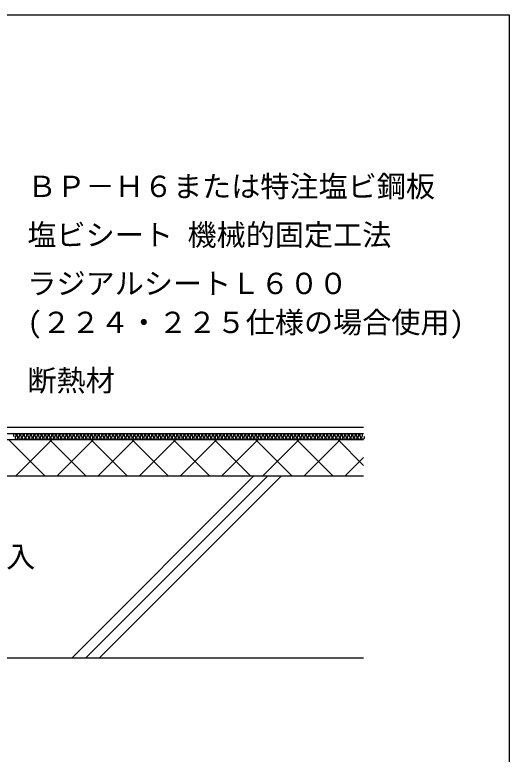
# Model space of a CAD drawing. Units: millimetres, scale not verified. Extents: x -663 to 617, y -965 to 1003.
# Drawn here: x 210 to 617, y 393 to 1003 of the extents above; entities that cross this region are included whole.
import ezdxf
from ezdxf.enums import TextEntityAlignment as Align

# ---------------------------------------------------------------- set-up
doc = ezdxf.new("R2010")
doc.units = ezdxf.units.MM
doc.header["$LTSCALE"] = 8
for name, color, linetype in [('4-2', 7, 'Continuous'), ('4-3', 3, 'Continuous'), ('4-4', 2, 'Continuous'), ('4-A', 7, 'Continuous'), ('4-D', 4, 'Continuous'), ('4-E', 4, 'Continuous'), ('F-7', 1, 'Continuous')]:
    doc.layers.add(name, color=color, linetype=linetype)
doc.styles.add('ＭＳ ゴシック', font='')
doc.styles.get('ＭＳ ゴシック').set_extended_font_data('MS Gothic')

msp = doc.modelspace()

# ---------------------------------------------------------------- linework, layer by layer
at = {"layer": '4-2'}
for p, q in [((-12.883, 657.568), (497.117, 657.568)), ((11.979, 652.568), (497.117, 652.568)), ((-12.883, 622.568), (497.117, 622.568))]:
    msp.add_line(p, q, dxfattribs=at)
at = {"layer": '4-3'}
msp.add_line((137.117, 472.568), (497.117, 472.568), dxfattribs=at)
at = {"layer": '4-4'}
msp.add_line((43.29, 662.568), (497.117, 662.568), dxfattribs=at)
at = {"layer": '4-D'}
for p, q in [((204.207, 652.568), (234.207, 622.568)), ((210.408, 622.568), (240.408, 652.568)), ((238.148, 652.568), (268.148, 622.568)), ((244.349, 622.568), (274.349, 652.568)), ((272.089, 652.568), (302.089, 622.568)), ((278.29, 622.568), (308.29, 652.568)), ((306.03, 652.568), (336.03, 622.568)), ((312.231, 622.568), (342.231, 652.568)), ((339.972, 652.568), (369.972, 622.568)), ((346.172, 622.568), (376.172, 652.568)), ((373.913, 652.568), (403.913, 622.568)), ((380.113, 622.568), (410.113, 652.568)), ((407.854, 652.568), (437.854, 622.568)), ((414.054, 622.568), (444.054, 652.568)), ((441.795, 652.568), (471.795, 622.568)), ((447.996, 622.568), (477.996, 652.568)), ((475.736, 652.568), (497.117, 631.187)), ((481.937, 622.568), (497.117, 637.749))]:
    msp.add_line(p, q, dxfattribs=at)
for centre, start, end in [((209.5, 656.027), 307.52351, 232.47649), ((210.972, 654.11), 127.52351, 52.47649), ((212.444, 656.027), 307.52351, 232.47649), ((213.916, 654.11), 127.52351, 52.47649), ((215.388, 656.027), 307.52351, 232.47649), ((216.86, 654.11), 127.52351, 52.47649), ((218.331, 656.027), 307.52351, 232.47649), ((219.803, 654.11), 127.52351, 52.47649), ((221.275, 656.027), 307.52351, 232.47649), ((222.747, 654.11), 127.52351, 52.47649), ((224.219, 656.027), 307.52351, 232.47649), ((225.691, 654.11), 127.52351, 52.47649), ((227.163, 656.027), 307.52351, 232.47649), ((228.635, 654.11), 127.52351, 52.47649), ((230.107, 656.027), 307.52351, 232.47649), ((231.579, 654.11), 127.52351, 52.47649), ((233.051, 656.027), 307.52351, 232.47649), ((234.523, 654.11), 127.52351, 52.47649), ((235.995, 656.027), 307.52351, 232.47649), ((237.467, 654.11), 127.52351, 52.47649), ((238.939, 656.027), 307.52351, 232.47649), ((240.411, 654.11), 127.52351, 52.47649), ((241.883, 656.027), 307.52351, 232.47649), ((243.355, 654.11), 127.52351, 52.47649), ((244.827, 656.027), 307.52351, 232.47649), ((246.299, 654.11), 127.52351, 52.47649), ((247.771, 656.027), 307.52351, 232.47649), ((249.243, 654.11), 127.52351, 52.47649), ((250.715, 656.027), 307.52351, 232.47649), ((252.187, 654.11), 127.52351, 52.47649), ((253.659, 656.027), 307.52351, 232.47649), ((255.13, 654.11), 127.52351, 52.47649), ((256.602, 656.027), 307.52351, 232.47649), ((258.074, 654.11), 127.52351, 52.47649), ((259.546, 656.027), 307.52351, 232.47649), ((261.018, 654.11), 127.52351, 52.47649), ((262.49, 656.027), 307.52351, 232.47649), ((263.962, 654.11), 127.52351, 52.47649), ((265.434, 656.027), 307.52351, 232.47649), ((266.906, 654.11), 127.52351, 52.47649), ((268.378, 656.027), 307.52351, 232.47649), ((269.85, 654.11), 127.52351, 52.47649), ((271.322, 656.027), 307.52351, 232.47649), ((272.794, 654.11), 127.52351, 52.47649), ((274.266, 656.027), 307.52351, 232.47649), ((275.738, 654.11), 127.52351, 52.47649), ((277.21, 656.027), 307.52351, 232.47649), ((278.682, 654.11), 127.52351, 52.47649), ((280.154, 656.027), 307.52351, 232.47649), ((281.626, 654.11), 127.52351, 52.47649), ((283.098, 656.027), 307.52351, 232.47649), ((284.57, 654.11), 127.52351, 52.47649), ((286.042, 656.027), 307.52351, 232.47649), ((287.514, 654.11), 127.52351, 52.47649), ((288.986, 656.027), 307.52351, 232.47649), ((290.458, 654.11), 127.52351, 52.47649), ((291.929, 656.027), 307.52351, 232.47649), ((293.401, 654.11), 127.52351, 52.47649), ((294.873, 656.027), 307.52351, 232.47649), ((296.345, 654.11), 127.52351, 52.47649), ((297.817, 656.027), 307.52351, 232.47649), ((299.289, 654.11), 127.52351, 52.47649), ((300.761, 656.027), 307.52351, 232.47649), ((302.233, 654.11), 127.52351, 52.47649), ((303.705, 656.027), 307.52351, 232.47649), ((305.177, 654.11), 127.52351, 52.47649), ((306.649, 656.027), 307.52351, 232.47649), ((308.121, 654.11), 127.52351, 52.47649), ((309.593, 656.027), 307.52351, 232.47649), ((311.065, 654.11), 127.52351, 52.47649), ((312.537, 656.027), 307.52351, 232.47649), ((314.009, 654.11), 127.52351, 52.47649), ((315.481, 656.027), 307.52351, 232.47649), ((316.953, 654.11), 127.52351, 52.47649), ((318.425, 656.027), 307.52351, 232.47649), ((319.897, 654.11), 127.52351, 52.47649), ((321.369, 656.027), 307.52351, 232.47649), ((322.841, 654.11), 127.52351, 52.47649), ((324.313, 656.027), 307.52351, 232.47649), ((325.785, 654.11), 127.52351, 52.47649), ((327.257, 656.027), 307.52351, 232.47649), ((328.728, 654.11), 127.52351, 52.47649), ((330.2, 656.027), 307.52351, 232.47649), ((331.672, 654.11), 127.52351, 52.47649), ((333.144, 656.027), 307.52351, 232.47649), ((334.616, 654.11), 127.52351, 52.47649), ((336.088, 656.027), 307.52351, 232.47649), ((337.56, 654.11), 127.52351, 52.47649), ((339.032, 656.027), 307.52351, 232.47649), ((340.504, 654.11), 127.52351, 52.47649), ((341.976, 656.027), 307.52351, 232.47649), ((343.448, 654.11), 127.52351, 52.47649), ((344.92, 656.027), 307.52351, 232.47649), ((346.392, 654.11), 127.52351, 52.47649), ((347.864, 656.027), 307.52351, 232.47649), ((349.336, 654.11), 127.52351, 52.47649), ((350.808, 656.027), 307.52351, 232.47649), ((352.28, 654.11), 127.52351, 52.47649), ((353.752, 656.027), 307.52351, 232.47649), ((355.224, 654.11), 127.52351, 52.47649), ((356.696, 656.027), 307.52351, 232.47649), ((358.168, 654.11), 127.52351, 52.47649), ((359.64, 656.027), 307.52351, 232.47649), ((361.112, 654.11), 127.52351, 52.47649), ((362.584, 656.027), 307.52351, 232.47649), ((364.056, 654.11), 127.52351, 52.47649), ((365.527, 656.027), 307.52351, 232.47649), ((366.999, 654.11), 127.52351, 52.47649), ((368.471, 656.027), 307.52351, 232.47649), ((369.943, 654.11), 127.52351, 52.47649), ((371.415, 656.027), 307.52351, 232.47649), ((372.887, 654.11), 127.52351, 52.47649), ((374.359, 656.027), 307.52351, 232.47649), ((375.831, 654.11), 127.52351, 52.47649), ((377.303, 656.027), 307.52351, 232.47649), ((378.775, 654.11), 127.52351, 52.47649), ((380.247, 656.027), 307.52351, 232.47649), ((381.719, 654.11), 127.52351, 52.47649), ((383.191, 656.027), 307.52351, 232.47649), ((384.663, 654.11), 127.52351, 52.47649), ((386.135, 656.027), 307.52351, 232.47649), ((387.607, 654.11), 127.52351, 52.47649), ((389.079, 656.027), 307.52351, 232.47649), ((390.551, 654.11), 127.52351, 52.47649), ((392.023, 656.027), 307.52351, 232.47649), ((393.495, 654.11), 127.52351, 52.47649), ((394.967, 656.027), 307.52351, 232.47649), ((396.439, 654.11), 127.52351, 52.47649), ((397.911, 656.027), 307.52351, 232.47649), ((399.383, 654.11), 127.52351, 52.47649), ((400.855, 656.027), 307.52351, 232.47649), ((402.326, 654.11), 127.52351, 52.47649), ((403.798, 656.027), 307.52351, 232.47649), ((405.27, 654.11), 127.52351, 52.47649), ((406.742, 656.027), 307.52351, 232.47649), ((408.214, 654.11), 127.52351, 52.47649), ((409.686, 656.027), 307.52351, 232.47649), ((411.158, 654.11), 127.52351, 52.47649), ((412.63, 656.027), 307.52351, 232.47649), ((414.102, 654.11), 127.52351, 52.47649), ((415.574, 656.027), 307.52351, 232.47649), ((417.046, 654.11), 127.52351, 52.47649), ((418.518, 656.027), 307.52351, 232.47649), ((419.99, 654.11), 127.52351, 52.47649), ((421.462, 656.027), 307.52351, 232.47649), ((422.934, 654.11), 127.52351, 52.47649), ((424.406, 656.027), 307.52351, 232.47649), ((425.878, 654.11), 127.52351, 52.47649), ((427.35, 656.027), 307.52351, 232.47649), ((428.822, 654.11), 127.52351, 52.47649), ((430.294, 656.027), 307.52351, 232.47649), ((431.766, 654.11), 127.52351, 52.47649), ((433.238, 656.027), 307.52351, 232.47649), ((434.71, 654.11), 127.52351, 52.47649), ((436.182, 656.027), 307.52351, 232.47649), ((437.654, 654.11), 127.52351, 52.47649), ((439.125, 656.027), 307.52351, 232.47649), ((440.597, 654.11), 127.52351, 52.47649), ((442.069, 656.027), 307.52351, 232.47649), ((443.541, 654.11), 127.52351, 52.47649), ((445.013, 656.027), 307.52351, 232.47649), ((446.485, 654.11), 127.52351, 52.47649), ((447.957, 656.027), 307.52351, 232.47649), ((449.429, 654.11), 127.52351, 52.47649), ((450.901, 656.027), 307.52351, 232.47649), ((452.373, 654.11), 127.52351, 52.47649), ((453.845, 656.027), 307.52351, 232.47649), ((455.317, 654.11), 127.52351, 52.47649), ((456.789, 656.027), 307.52351, 232.47649), ((458.261, 654.11), 127.52351, 52.47649), ((459.733, 656.027), 307.52351, 232.47649), ((461.205, 654.11), 127.52351, 52.47649), ((462.677, 656.027), 307.52351, 232.47649), ((464.149, 654.11), 127.52351, 52.47649), ((465.621, 656.027), 307.52351, 232.47649), ((467.093, 654.11), 127.52351, 52.47649), ((468.565, 656.027), 307.52351, 232.47649), ((470.037, 654.11), 127.52351, 52.47649), ((471.509, 656.027), 307.52351, 232.47649), ((472.981, 654.11), 127.52351, 52.47649), ((474.453, 656.027), 307.52351, 232.47649), ((475.924, 654.11), 127.52351, 52.47649), ((477.396, 656.027), 307.52351, 232.47649), ((478.868, 654.11), 127.52351, 52.47649), ((480.34, 656.027), 307.52351, 232.47649), ((481.812, 654.11), 127.52351, 52.47649), ((483.284, 656.027), 307.52351, 232.47649), ((484.756, 654.11), 127.52351, 52.47649), ((486.228, 656.027), 307.52351, 232.47649), ((487.7, 654.11), 127.52351, 52.47649), ((489.172, 656.027), 307.52351, 232.47649), ((490.644, 654.11), 127.52351, 52.47649), ((492.116, 656.027), 307.52351, 232.47649), ((493.588, 654.11), 127.52351, 52.47649), ((495.06, 656.027), 307.52351, 232.47649), ((496.532, 654.11), 127.52351, 52.47649)]:
    msp.add_arc(centre, 1.208, start, end, dxfattribs=at)
at = {"layer": '4-E'}
for p, q in [((256.68, 472.568), (406.68, 622.568)), ((267.994, 472.568), (417.994, 622.568)), ((279.307, 472.568), (429.307, 622.568))]:
    msp.add_line(p, q, dxfattribs=at)
at = {"layer": 'F-7'}
for p, q in [((-662.883, 1002.568), (617.117, 1002.568)), ((617.117, 1002.568), (617.117, 58.568))]:
    msp.add_line(p, q, dxfattribs=at)

# ---------------------------------------------------------------- texts
at = {"layer": '4-A', "style": 'ＭＳ ゴシック'}
for s, p in [('ＢＰ－Ｈ６または特注塩ビ鋼板', (219.883, 847.071)), ('塩ビシート 機械的固定工法', (219.883, 807.071)), ('ラジアルシートＬ６００', (219.883, 767.071)), ('(２２４・２２５仕様の場合使用)', (219.883, 734.974)), ('断熱材', (219.883, 687.071)), ('ＥＬ-2001注入', (70.45, 541.867))]:
    msp.add_text(s, height=17.6, dxfattribs=at).set_placement(p, align=Align.BOTTOM_LEFT)

doc.saveas('drawing.dxf')
